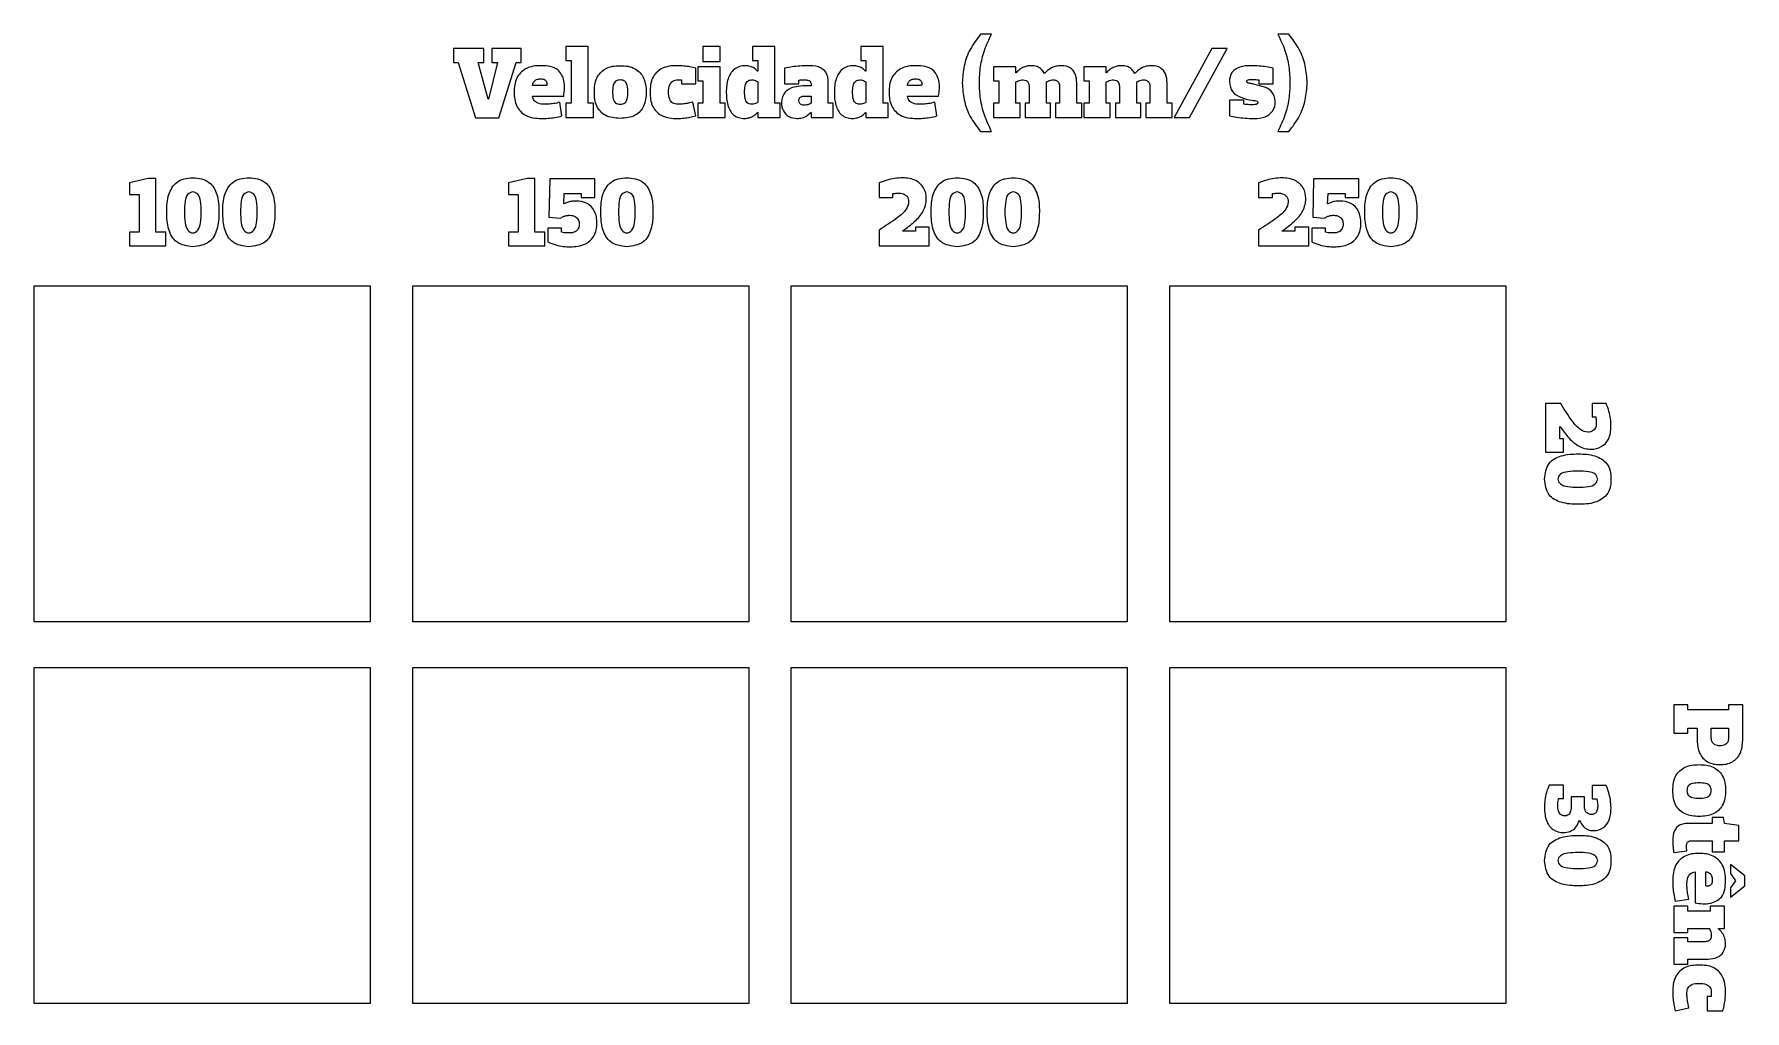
# Model space of a CAD drawing. Header units: millimetres. Extents: x 24 to 155, y 23 to 155.
# Drawn here: x 24 to 154.2, y 80.8 to 155.2 of the extents above; entities that cross this region are included whole.
import ezdxf

# ---------------------------------------------------------------- set-up
doc = ezdxf.new("R2010")
doc.units = ezdxf.units.MM
doc.layers.add('Camada_1', color=7, linetype='CONTINUOUS')
doc.layers.add('Texto', color=7, linetype='CONTINUOUS')

msp = doc.modelspace()

# ---------------------------------------------------------------- linework, layer by layer
at = {"layer": 'Camada_1', "color": 1}
for p, q in [((23.977556, 135.992655), (49.556547, 135.992655)), ((23.977556, 110.413664), (23.977556, 135.992655)), ((49.556547, 135.992655), (49.556547, 110.413664)), ((52.799522, 135.992655), (78.378513, 135.992655)), ((52.799522, 110.413664), (52.799522, 135.992655)), ((78.378513, 135.992655), (78.378513, 110.413664)), ((49.556547, 110.413664), (23.977556, 110.413664)), ((78.378513, 110.413664), (52.799522, 110.413664))]:
    msp.add_line(p, q, dxfattribs=at)
at = {"layer": 'Camada_1', "color": 6}
for p, q in [((81.62149, 135.992655), (107.20048, 135.992655)), ((81.62149, 110.413664), (81.62149, 135.992655)), ((107.20048, 135.992655), (107.20048, 110.413664)), ((107.20048, 110.413664), (81.62149, 110.413664))]:
    msp.add_line(p, q, dxfattribs=at)
at = {"layer": 'Camada_1', "color": 5}
for p, q in [((110.44345, 135.992655), (136.02244, 135.992655)), ((110.44345, 110.413664), (110.44345, 135.992655)), ((136.02244, 135.992655), (136.02244, 110.413664)), ((136.02244, 110.413664), (110.44345, 110.413664))]:
    msp.add_line(p, q, dxfattribs=at)
at = {"layer": 'Camada_1', "color": 4}
for p, q in [((23.977556, 106.954865), (49.556547, 106.954865)), ((23.977556, 81.375874), (23.977556, 106.954865)), ((49.556547, 106.954865), (49.556547, 81.375874)), ((52.799522, 106.954865), (78.378513, 106.954865)), ((52.799522, 81.375874), (52.799522, 106.954865)), ((78.378513, 106.954865), (78.378513, 81.375874)), ((81.62149, 106.954865), (107.20048, 106.954865)), ((81.62149, 81.375874), (81.62149, 106.954865)), ((107.20048, 106.954865), (107.20048, 81.375874)), ((49.556547, 81.375874), (23.977556, 81.375874)), ((78.378513, 81.375874), (52.799522, 81.375874)), ((107.20048, 81.375874), (81.62149, 81.375874))]:
    msp.add_line(p, q, dxfattribs=at)
at = {"layer": 'Camada_1', "color": 3}
for p, q in [((110.44345, 106.954865), (136.02244, 106.954865)), ((110.44345, 81.375874), (110.44345, 106.954865)), ((136.02244, 106.954865), (136.02244, 81.375874)), ((136.02244, 81.375874), (110.44345, 81.375874))]:
    msp.add_line(p, q, dxfattribs=at)
at = {"layer": 'Texto', "color": 7}
for p, q in [((96.877329, 155.153584), (96.027475, 155.153584)), ((119.51436, 155.153583), (118.6645, 155.153583)), ((58.20896, 154.071951), (55.891175, 154.071951)), ((55.891175, 154.071951), (55.891175, 152.990318)), ((58.20896, 152.990318), (58.20896, 154.071951)), ((58.827036, 154.071951), (58.827036, 152.990318)), ((61.067561, 154.071951), (58.827036, 154.071951)), ((61.067561, 152.990318), (61.067561, 154.071951)), ((66.166693, 154.22647), (64.466984, 154.22647)), ((64.466984, 154.22647), (64.466984, 153.144837)), ((66.166693, 149.899938), (66.166693, 154.22647)), ((74.89701, 154.22647), (74.89701, 153.067577)), ((76.210421, 154.22647), (74.89701, 154.22647)), ((76.210421, 153.067577), (76.210421, 154.22647)), ((80.382437, 154.22647), (78.682729, 154.22647)), ((78.682729, 154.22647), (78.682729, 153.144837)), ((80.382437, 149.899938), (80.382437, 154.22647)), ((88.610564, 154.22647), (86.910855, 154.22647)), ((86.910855, 154.22647), (86.910855, 153.144837)), ((88.610564, 149.899938), (88.610564, 154.22647)), ((113.64263, 154.071951), (110.78403, 148.818305)), ((111.94292, 148.818305), (114.80153, 154.071951)), ((114.80153, 154.071951), (113.64263, 154.071951)), ((55.891175, 152.990318), (56.254294, 152.990318)), ((56.254294, 152.990318), (57.590884, 148.779675)), ((58.548927, 150.208976), (57.784032, 152.990318)), ((57.784032, 152.990318), (58.20896, 152.990318)), ((59.251963, 152.990318), (58.556627, 150.208976)), ((58.827036, 152.990318), (59.251963, 152.990318)), ((59.367852, 148.779675), (60.665812, 152.990318)), ((60.665812, 152.990318), (61.067561, 152.990318)), ((64.466984, 153.144837), (64.853282, 153.144837)), ((64.853282, 153.144837), (64.853282, 149.899938)), ((74.356197, 151.367868), (74.356197, 152.565391)), ((76.210421, 152.68128), (74.510712, 152.68128)), ((74.510712, 152.68128), (74.510712, 151.599647)), ((74.89701, 153.067577), (76.210421, 153.067577)), ((76.210421, 149.899938), (76.210421, 152.68128)), ((78.682729, 153.144837), (79.069026, 153.144837)), ((79.069026, 153.144837), (79.069026, 152.333612)), ((81.116398, 152.565391), (81.116398, 151.367868)), ((86.910855, 153.144837), (87.297153, 153.144837)), ((87.297153, 153.144837), (87.297153, 152.333612)), ((98.73156, 152.68128), (97.031851, 152.68128)), ((97.031851, 152.68128), (97.031851, 151.599647)), ((98.73156, 152.217723), (98.73156, 152.68128)), ((105.6077, 152.68128), (103.90799, 152.68128)), ((103.90799, 152.68128), (103.90799, 151.599647)), ((105.6077, 152.217723), (105.6077, 152.68128)), ((118.31684, 151.367868), (118.31684, 152.565391)), ((62.99905, 151.251979), (61.917417, 151.251979)), ((62.535493, 151.754166), (62.535493, 151.754166)), ((68.600371, 151.676906), (68.600371, 151.676906)), ((73.274564, 151.669176), (73.274564, 151.367864)), ((73.274564, 151.367864), (74.356197, 151.367868)), ((74.510712, 151.599647), (74.89701, 151.599647)), ((74.89701, 151.599647), (74.89701, 149.899938)), ((79.069026, 152.333612), (79.053576, 152.333612)), ((79.069026, 151.522387), (79.069026, 149.977197)), ((81.116398, 151.367868), (82.198031, 151.367868)), ((82.198031, 151.367868), (82.198031, 151.661454)), ((83.125145, 151.213349), (82.507069, 151.213349)), ((83.125145, 151.367868), (83.125145, 151.213349)), ((84.438556, 149.899938), (84.438556, 151.445128)), ((87.297153, 152.333612), (87.281703, 152.333612)), ((87.297153, 151.522387), (87.297153, 149.977197)), ((91.546417, 151.251979), (90.464784, 151.251979)), ((91.08286, 151.754166), (91.08286, 151.754166)), ((94.636804, 151.445128), (94.636804, 151.445128)), ((97.031851, 151.599647), (97.418149, 151.599647)), ((97.418149, 151.599647), (97.418149, 149.899938)), ((98.731558, 149.899938), (98.731558, 151.522387)), ((98.74701, 152.217723), (98.73156, 152.217723)), ((99.735932, 151.190172), (99.735932, 149.899938)), ((101.04934, 151.197898), (101.04934, 151.522387)), ((101.04934, 149.899938), (101.04934, 151.197898)), ((102.05372, 151.13609), (102.05372, 149.899938)), ((103.36713, 149.899938), (103.36713, 151.445128)), ((103.90799, 151.599647), (104.29429, 151.599647)), ((104.29429, 151.599647), (104.29429, 149.899938)), ((105.6231, 152.217723), (105.6077, 152.217723)), ((105.6077, 149.899938), (105.6077, 151.522387)), ((106.61207, 151.190172), (106.61207, 149.899938)), ((107.92543, 151.197898), (107.92543, 151.522387)), ((107.92543, 149.899938), (107.92543, 151.197898)), ((108.92981, 151.13609), (108.92981, 149.899938)), ((110.24322, 149.899938), (110.24322, 151.445128)), ((117.23521, 151.676906), (117.23521, 151.367868)), ((117.23521, 151.367868), (118.31684, 151.367868)), ((120.90503, 151.445127), (120.90503, 151.445127)), ((58.556627, 150.208976), (58.548927, 150.208976)), ((61.917417, 150.440754), (64.297009, 150.440754)), ((64.157942, 148.934194), (64.003423, 149.977197)), ((64.853282, 149.899938), (64.466984, 149.899938)), ((64.466984, 149.899938), (64.466984, 148.818305)), ((66.552991, 149.899938), (66.166693, 149.899938)), ((66.552991, 148.818305), (66.552991, 149.899938)), ((74.356197, 148.934194), (74.124418, 149.977197)), ((74.89701, 149.899938), (74.510712, 149.899938)), ((74.510712, 149.899938), (74.510712, 148.818305)), ((76.596719, 149.899938), (76.210421, 149.899938)), ((76.596719, 148.818305), (76.596719, 149.899938)), ((78.064653, 150.749793), (78.064653, 150.749793)), ((80.768735, 149.899938), (80.382437, 149.899938)), ((80.768735, 148.818305), (80.768735, 149.899938)), ((82.71567, 150.440754), (83.125145, 150.440754)), ((83.125145, 150.440754), (83.125145, 149.899938)), ((84.824852, 149.899938), (84.438556, 149.899938)), ((84.824852, 148.818305), (84.824852, 149.899938)), ((86.292779, 150.749793), (86.292779, 150.749793)), ((88.996859, 149.899938), (88.610564, 149.899938)), ((88.996859, 148.818305), (88.996859, 149.899938)), ((90.464784, 150.440754), (92.844376, 150.440754)), ((92.705309, 148.934194), (92.55079, 149.977197)), ((97.418149, 149.899938), (97.031851, 149.899938)), ((97.031851, 149.899938), (97.031851, 148.818305)), ((99.040598, 149.899938), (98.731558, 149.899938)), ((99.040598, 148.818305), (99.040598, 149.899938)), ((99.735932, 149.899938), (99.426894, 149.899938)), ((99.426894, 149.899938), (99.426894, 148.818305)), ((101.35838, 149.899938), (101.04934, 149.899938)), ((101.35838, 148.818305), (101.35838, 149.899938)), ((102.05372, 149.899938), (101.74468, 149.899938)), ((101.74468, 149.899938), (101.74468, 148.818305)), ((103.75343, 149.899938), (103.36713, 149.899938)), ((103.75343, 148.818305), (103.75343, 149.899938)), ((104.29429, 149.899938), (103.90799, 149.899938)), ((103.90799, 149.899938), (103.90799, 148.818305)), ((105.91674, 149.899938), (105.6077, 149.899938)), ((105.91674, 148.818305), (105.91674, 149.899938)), ((106.30303, 149.899938), (106.30298, 148.818305)), ((106.61207, 149.899938), (106.30303, 149.899938)), ((108.23447, 149.899938), (107.92543, 149.899938)), ((108.23447, 148.818305), (108.23447, 149.899938)), ((108.92981, 149.899938), (108.62077, 149.899938)), ((108.62077, 149.899938), (108.62077, 148.818305)), ((110.62952, 149.899938), (110.24322, 149.899938)), ((110.62952, 148.818305), (110.62952, 149.899938)), ((116.07631, 150.131717), (114.99468, 150.131717)), ((114.99468, 150.131717), (114.99468, 148.934194)), ((116.07631, 149.822679), (116.07631, 150.131717)), ((57.590884, 148.779675), (59.367852, 148.779675)), ((64.466984, 148.818305), (66.552991, 148.818305)), ((68.600371, 148.741046), (68.600371, 148.741046)), ((74.510712, 148.818305), (76.596719, 148.818305)), ((79.053576, 149.204603), (79.069026, 149.204603)), ((79.069026, 149.204603), (79.069026, 148.818305)), ((79.069026, 148.818305), (80.768735, 148.818305)), ((83.109693, 149.204603), (83.125143, 149.204603)), ((83.125143, 149.204603), (83.125143, 148.818305)), ((83.125143, 148.818305), (84.824852, 148.818305)), ((87.281701, 149.204603), (87.297151, 149.204603)), ((87.297151, 149.204603), (87.297151, 148.818305)), ((87.297151, 148.818305), (88.996859, 148.818305)), ((97.031851, 148.818305), (99.040598, 148.818305)), ((99.426894, 148.818305), (101.35838, 148.818305)), ((101.74468, 148.818305), (103.75343, 148.818305)), ((103.90799, 148.818305), (105.91674, 148.818305)), ((106.30298, 148.818305), (108.23447, 148.818305)), ((108.62077, 148.818305), (110.62952, 148.818305)), ((110.78403, 148.818305), (111.94292, 148.818305)), ((96.027475, 147.736672), (96.877329, 147.736672)), ((118.6645, 147.736671), (119.51436, 147.736671)), ((32.6498, 144.176967), (31.227479, 143.840102)), ((31.227479, 143.840102), (31.227479, 142.941794)), ((33.248672, 144.176967), (32.6498, 144.176967)), ((33.248672, 140.097152), (33.248672, 144.176967)), ((61.509189, 144.176967), (60.086868, 143.840102)), ((60.086868, 143.840102), (60.086868, 142.941794)), ((62.108061, 144.176967), (61.509189, 144.176967)), ((62.108061, 140.097152), (62.108061, 144.176967)), ((63.230941, 144.139538), (63.156081, 141.220037)), ((66.674455, 144.139538), (63.230941, 144.139538)), ((66.674457, 142.717229), (66.674455, 144.139538)), ((88.309966, 143.840101), (88.309966, 142.717216)), ((117.20679, 143.840101), (117.20679, 142.717216)), ((121.3989, 144.139538), (121.324, 141.220037)), ((124.84242, 144.139538), (121.3989, 144.139538)), ((124.84232, 142.717229), (124.84242, 144.139538)), ((31.227479, 142.941794), (31.976069, 142.941794)), ((31.976069, 142.941794), (31.976069, 140.097152)), ((36.055877, 143.166371), (36.055877, 143.166371)), ((40.322837, 143.166371), (40.322837, 143.166371)), ((60.086868, 142.941794), (60.835458, 142.941794)), ((60.835458, 142.941794), (60.835458, 140.097152)), ((64.29394, 142.238131), (64.33137, 143.016665)), ((64.30891, 142.230631), (64.29394, 142.238131)), ((64.33137, 143.016665), (65.626431, 143.016665)), ((65.626431, 143.016665), (65.626431, 142.717229)), ((65.626431, 142.717229), (66.674457, 142.717229)), ((69.107379, 143.166371), (69.107379, 143.166371)), ((88.309966, 142.717216), (89.357992, 142.717216)), ((89.357992, 142.717216), (89.357992, 143.016652)), ((94.26126, 143.166371), (94.26126, 143.166371)), ((98.528221, 143.166371), (98.528221, 143.166371)), ((117.20679, 142.717216), (118.25482, 142.717216)), ((118.25482, 142.717216), (118.25482, 143.016652)), ((122.46183, 142.238131), (122.49923, 143.016665)), ((122.47683, 142.230631), (122.46183, 142.238131)), ((122.49923, 143.016665), (123.79429, 143.016665)), ((123.79429, 143.016665), (123.79429, 142.717229)), ((123.79429, 142.717229), (124.84232, 142.717229)), ((127.27534, 143.166371), (127.27534, 143.166371)), ((63.156081, 141.220037), (64.054389, 141.145177)), ((121.324, 141.220037), (122.22231, 141.145177)), ((31.976069, 140.097152), (31.227479, 140.097152)), ((31.227479, 140.097152), (31.227479, 139.049126)), ((33.997262, 140.097152), (33.248672, 140.097152)), ((33.997262, 139.049126), (33.997262, 140.097152)), ((60.835458, 140.097152), (60.086868, 140.097152)), ((60.086868, 140.097152), (60.086868, 139.049126)), ((62.856651, 140.097152), (62.108061, 140.097152)), ((62.856651, 139.049126), (62.856651, 140.097152)), ((64.129248, 140.396586), (63.081222, 140.396586)), ((63.081222, 140.396586), (63.081222, 139.34856)), ((64.129248, 140.074692), (64.129248, 140.396586)), ((88.309966, 140.24687), (88.309966, 139.049126)), ((90.106582, 140.172011), (90.106582, 140.186981)), ((91.079749, 140.172011), (90.106582, 140.172011)), ((91.079749, 140.471447), (91.079749, 140.172011)), ((92.127775, 140.471447), (91.079749, 140.471447)), ((92.127775, 139.049126), (92.127775, 140.471447)), ((117.20679, 140.24687), (117.20679, 139.049126)), ((119.00341, 140.172011), (119.00341, 140.186981)), ((119.97658, 140.172011), (119.00341, 140.172011)), ((119.97658, 140.471447), (119.97658, 140.172011)), ((121.0246, 140.471447), (119.97658, 140.471447)), ((121.0246, 139.049126), (121.0246, 140.471447)), ((122.29717, 140.396586), (121.24915, 140.396586)), ((121.24915, 140.396586), (121.24915, 139.34856)), ((122.29717, 140.074692), (122.29717, 140.396586)), ((31.227479, 139.049126), (33.997262, 139.049126)), ((36.055877, 138.974267), (36.055877, 138.974267)), ((40.322837, 138.974267), (40.322837, 138.974267)), ((60.086868, 139.049126), (62.856651, 139.049126)), ((69.107379, 138.974267), (69.107379, 138.974267)), ((88.309966, 139.049126), (92.127775, 139.049126)), ((94.26126, 138.974267), (94.26126, 138.974267)), ((98.528221, 138.974267), (98.528221, 138.974267)), ((117.20679, 139.049126), (121.0246, 139.049126)), ((127.27534, 138.974267), (127.27534, 138.974267)), ((140.20721, 127.035199), (139.05037, 127.035199)), ((139.05037, 127.035199), (139.05037, 123.347767)), ((143.67768, 127.035199), (142.59315, 127.035199)), ((142.59315, 127.035199), (142.59315, 126.022963)), ((140.13482, 124.360003), (140.13482, 125.299937)), ((140.13482, 125.299937), (140.14932, 125.299937)), ((142.59315, 126.022963), (142.88236, 126.022963)), ((140.42403, 124.360003), (140.13482, 124.360003)), ((140.42412, 123.347767), (140.42403, 124.360003)), ((139.05037, 123.347767), (140.42412, 123.347767)), ((138.97798, 121.287139), (138.97798, 121.287139)), ((143.02692, 121.287139), (143.02692, 121.287139)), ((149.89995, 104.108825), (148.81831, 104.108825)), ((148.81831, 104.108825), (148.81831, 101.945559)), ((149.89995, 103.722528), (149.89995, 104.108825)), ((152.99033, 103.722528), (149.89995, 103.722528)), ((154.07196, 104.108825), (152.99033, 104.108825)), ((152.99033, 104.108825), (152.99033, 103.722528)), ((154.07196, 101.404743), (154.07196, 104.108825)), ((148.81831, 101.945559), (149.89995, 101.945559)), ((149.89995, 101.945559), (149.89995, 102.331857)), ((149.89995, 102.331857), (150.59528, 102.331857)), ((150.59528, 102.331857), (150.59528, 101.404743)), ((151.67692, 101.559262), (151.67692, 102.331857)), ((151.67692, 102.331857), (152.99033, 102.331857)), ((152.99033, 102.331857), (152.99033, 101.559262)), ((140.42403, 97.997407), (139.33949, 97.997407)), ((140.42403, 96.985171), (140.42403, 97.997407)), ((143.67768, 97.961256), (142.59315, 97.961256)), ((142.59315, 97.961256), (142.59315, 96.949019)), ((140.04805, 96.985171), (140.42403, 96.985171)), ((142.01472, 97.093625), (141.00249, 97.093625)), ((141.00249, 97.093625), (141.00249, 96.40675)), ((142.01472, 96.464592), (142.01472, 97.093625)), ((142.59315, 96.949019), (142.95466, 96.949019)), ((148.74105, 97.580398), (148.74105, 97.580398)), ((151.67692, 97.580398), (151.67692, 97.580398)), ((141.63148, 95.30775), (141.64598, 95.30775)), ((152.60406, 95.533031), (151.7542, 95.533031)), ((151.7542, 95.533031), (151.7542, 95.069474)), ((152.68136, 95.069474), (152.60406, 95.533031)), ((151.7542, 95.069474), (149.90767, 95.069474)), ((153.76299, 94.914955), (152.68136, 95.069474)), ((153.76299, 93.756063), (153.76299, 94.914955)), ((148.81835, 92.867578), (149.82273, 92.983468)), ((150.13952, 93.756063), (151.75424, 93.756063)), ((151.75424, 93.756063), (151.75424, 92.906208)), ((151.75424, 92.906208), (152.68136, 92.906208)), ((152.68136, 92.906208), (152.68136, 93.756063)), ((152.68136, 93.756063), (153.76299, 93.756063)), ((138.97798, 92.249347), (138.97798, 92.249347)), ((143.02692, 92.249347), (143.02692, 92.249347)), ((150.44076, 91.399653), (150.44076, 89.020061)), ((151.25199, 90.31802), (151.25199, 91.399653)), ((154.22648, 91.098344), (153.14485, 91.948199)), ((153.14485, 91.948199), (153.14485, 91.252863)), ((153.14485, 91.252863), (153.51569, 90.712047)), ((151.75417, 90.781577), (151.75417, 90.781577)), ((153.51569, 90.712047), (153.14485, 90.17123)), ((153.14485, 89.475895), (154.22648, 90.325749)), ((153.14485, 90.17123), (153.14485, 89.475895)), ((154.22648, 90.325749), (154.22648, 91.098344)), ((149.89995, 88.772826), (148.81831, 88.772826)), ((148.81831, 88.772826), (148.81831, 86.764079)), ((148.9342, 89.159128), (149.97721, 89.313647)), ((149.89995, 88.386528), (149.89995, 88.772826)), ((152.68129, 88.772826), (151.59966, 88.772826)), ((151.59966, 88.772826), (151.59966, 88.386528)), ((152.68129, 87.073117), (152.68129, 88.772826)), ((151.59966, 88.386528), (149.89995, 88.386528)), ((148.81831, 86.764079), (149.89995, 86.764079)), ((148.81831, 86.377783), (148.81831, 84.369036)), ((149.89995, 86.37778), (148.81831, 86.377783)), ((149.89995, 86.764079), (149.89995, 87.073117)), ((149.89995, 87.073117), (151.5224, 87.073117)), ((149.89995, 86.068743), (149.89995, 86.37778)), ((151.1361, 86.068743), (149.89995, 86.068743)), ((152.21773, 87.057667), (152.21773, 87.073117)), ((152.21773, 87.073117), (152.68129, 87.073117)), ((149.89995, 84.369036), (149.89995, 84.755334)), ((149.89995, 84.755334), (151.44514, 84.755334)), ((148.81831, 84.369036), (149.89995, 84.369036)), ((148.9342, 80.815101), (149.97721, 81.04688)), ((151.66892, 81.896734), (151.36761, 81.896734)), ((151.36761, 81.896734), (151.36788, 80.815101)), ((151.36788, 80.815101), (152.5654, 80.815101))]:
    msp.add_line(p, q, dxfattribs=at)
for points, knots in [([(96.027475, 155.153584), (95.747698, 154.781788), (95.199049, 154.052687), (94.727694, 152.764833), (94.666897, 151.882074), (94.636804, 151.445128)], [0, 0, 0, 0, 1.390943, 2.727668, 4.037802, 4.037802, 4.037802, 4.037802]), ([(96.877329, 147.736672), (96.67925, 148.15412), (96.301569, 148.950076), (96.005659, 150.211512), (95.922682, 151.454396), (96.005946, 152.700395), (96.292203, 153.96627), (96.678291, 154.749703), (96.877329, 155.153584)], [0, 0, 0, 0, 1.382832, 2.636671, 3.858795, 5.10832, 6.373846, 7.720488, 7.720488, 7.720488, 7.720488]), ([(118.6645, 155.153583), (118.863539, 154.749703), (119.249628, 153.966269), (119.535888, 152.700394), (119.619154, 151.454396), (119.536175, 150.211511), (119.240261, 148.950075), (118.862579, 148.154119), (118.6645, 147.736671)], [0, 0, 0, 0, 1.346643, 2.61217, 3.861695, 5.083819, 6.337659, 7.720492, 7.720492, 7.720492, 7.720492]), ([(120.90503, 151.445127), (120.874937, 151.882073), (120.814139, 152.764833), (120.342783, 154.052686), (119.794136, 154.781787), (119.51436, 155.153583)], [0, 0, 0, 0, 1.310134, 2.646859, 4.037801, 4.037801, 4.037801, 4.037801]), ([(64.297009, 150.440754), (64.346029, 150.830327), (64.435178, 151.538825), (63.87015, 152.664033), (62.602477, 152.806858), (61.423121, 152.682827), (60.593028, 151.822218), (60.491032, 150.74965), (60.594726, 149.677903), (61.416528, 148.814912), (62.368034, 148.726876), (63.119707, 148.750992), (63.639921, 148.804679), (63.982358, 148.890295), (64.157942, 148.934194)], [0, 0, 0, 0, 1.167551, 2.12337, 3.391916, 4.643906, 5.601214, 6.689462, 7.77771, 8.735018, 9.987008, 10.490872, 11.006421, 11.548948, 11.548948, 11.548948, 11.548948]), ([(68.600371, 148.741046), (69.004931, 148.768965), (69.732828, 148.819197), (70.504076, 149.691803), (70.606166, 150.748957), (70.504076, 151.81089), (69.732828, 152.670131), (68.600371, 152.807676), (67.467914, 152.670131), (66.696666, 151.81089), (66.594576, 150.748957), (66.696666, 149.691803), (67.467914, 148.819197), (68.195811, 148.768965), (68.600371, 148.741046)], [0, 0, 0, 0, 1.172139, 2.108954, 3.196431, 4.283908, 5.220723, 6.392862, 7.565001, 8.501816, 9.589293, 10.67677, 11.613585, 12.785724, 12.785724, 12.785724, 12.785724]), ([(74.356197, 152.565391), (74.205054, 152.601395), (73.904799, 152.672922), (73.439219, 152.743044), (72.707584, 152.776843), (71.757106, 152.690399), (70.937335, 151.819373), (70.848691, 150.749792), (70.937335, 149.680212), (71.757106, 148.809187), (72.707584, 148.722743), (73.439219, 148.756541), (73.904799, 148.826664), (74.205054, 148.89819), (74.356197, 148.934194)], [0, 0, 0, 0, 0.466175, 0.92609, 1.407431, 2.67626, 3.627661, 4.714384, 5.801107, 6.752508, 8.021337, 8.502678, 8.962593, 9.428768, 9.428768, 9.428768, 9.428768]), ([(79.053576, 152.333612), (78.972389, 152.416317), (78.809597, 152.582153), (78.485527, 152.723352), (77.958016, 152.800044), (77.211743, 152.577456), (76.731802, 151.715414), (76.646599, 150.749763), (76.71732, 149.795702), (77.148047, 148.92009), (77.901154, 148.695184), (78.444581, 148.784659), (78.793434, 148.942254), (78.968465, 149.11877), (79.053576, 149.204603)], [0, 0, 0, 0, 0.345091, 0.691958, 1.035002, 1.940803, 2.804401, 3.81568, 4.824377, 5.668465, 6.555241, 6.936574, 7.317235, 7.677534, 7.677534, 7.677534, 7.677534]), ([(84.438556, 151.445128), (84.420699, 151.743044), (84.38854, 152.279571), (83.641468, 152.757622), (82.932936, 152.766645), (82.265365, 152.740477), (81.69748, 152.672358), (81.311558, 152.601316), (81.116398, 152.565391)], [0, 0, 0, 0, 0.842675, 1.517598, 2.407444, 2.94309, 3.525004, 4.120334, 4.120334, 4.120334, 4.120334]), ([(87.281703, 152.333612), (87.200515, 152.416317), (87.037722, 152.582152), (86.713652, 152.723352), (86.186141, 152.800044), (85.439868, 152.577456), (84.959927, 151.715414), (84.874723, 150.749763), (84.945444, 149.795702), (85.376171, 148.92009), (86.129278, 148.695184), (86.672706, 148.784659), (87.021559, 148.942254), (87.19659, 149.11877), (87.281701, 149.204603)], [0, 0, 0, 0, 0.345093, 0.69196, 1.035004, 1.940805, 2.804403, 3.815682, 4.824379, 5.668467, 6.555243, 6.936576, 7.317237, 7.677537, 7.677537, 7.677537, 7.677537]), ([(92.844376, 150.440754), (92.893396, 150.830327), (92.982545, 151.538825), (92.417517, 152.664033), (91.149844, 152.806858), (89.970488, 152.682827), (89.140395, 151.822218), (89.038399, 150.74965), (89.142093, 149.677903), (89.963895, 148.814912), (90.915401, 148.726876), (91.667074, 148.750992), (92.187288, 148.804679), (92.529725, 148.890295), (92.705309, 148.934194)], [0, 0, 0, 0, 1.167551, 2.12337, 3.391916, 4.643906, 5.601214, 6.689462, 7.77771, 8.735018, 9.987008, 10.490872, 11.006421, 11.548948, 11.548948, 11.548948, 11.548948]), ([(100.90255, 152.155915), (100.835537, 152.27058), (100.700852, 152.501036), (100.327776, 152.718063), (100.003729, 152.764575), (99.777632, 152.755345), (99.666728, 152.741279), (99.489206, 152.708575), (99.250561, 152.627961), (98.970338, 152.458428), (98.822275, 152.298845), (98.74701, 152.217723)], [0, 0, 0, 0, 0.39282, 0.789505, 1.243369, 1.357073, 1.468058, 1.578394, 1.898361, 2.218151, 2.548784, 2.548784, 2.548784, 2.548784]), ([(103.36713, 151.445128), (103.349124, 151.680269), (103.315562, 152.118556), (102.871824, 152.668547), (102.276311, 152.784015), (101.749628, 152.731279), (101.279103, 152.539576), (101.035661, 152.291539), (100.90255, 152.155915)], [0, 0, 0, 0, 0.695906, 1.297127, 1.96272, 2.41539, 2.883443, 3.448139, 3.448139, 3.448139, 3.448139]), ([(107.77864, 152.155915), (107.711627, 152.27058), (107.576942, 152.501036), (107.203865, 152.718063), (106.879818, 152.764575), (106.653722, 152.755345), (106.54282, 152.741279), (106.3653, 152.708574), (106.126654, 152.627962), (105.846429, 152.458428), (105.698366, 152.298845), (105.6231, 152.217723)], [0, 0, 0, 0, 0.39282, 0.789505, 1.24337, 1.357074, 1.468056, 1.578389, 1.89836, 2.218149, 2.548783, 2.548783, 2.548783, 2.548783]), ([(110.24322, 151.445128), (110.225214, 151.680269), (110.191652, 152.118556), (109.747914, 152.668547), (109.152401, 152.784015), (108.625718, 152.731279), (108.155193, 152.539576), (107.911751, 152.291539), (107.77864, 152.155915)], [0, 0, 0, 0, 0.695906, 1.297127, 1.96272, 2.41539, 2.883443, 3.448139, 3.448139, 3.448139, 3.448139]), ([(118.31684, 152.565391), (118.150436, 152.602084), (117.797297, 152.679955), (117.227981, 152.742551), (116.542618, 152.770528), (115.809939, 152.72751), (115.104198, 152.294056), (114.927958, 151.515207), (115.144379, 150.729605), (115.874749, 150.291423), (116.478957, 150.164777), (116.900491, 150.098551), (117.076056, 150.086603), (117.188284, 149.961675), (117.091763, 149.823117), (116.911175, 149.792552), (116.715766, 149.781483), (116.507055, 149.786689), (116.300802, 149.797503), (116.154271, 149.813936), (116.07631, 149.822679)], [0, 0, 0, 0, 0.510956, 1.084343, 1.714336, 2.571862, 3.25921, 4.020165, 4.794814, 5.542616, 6.424056, 6.649541, 6.826795, 6.943093, 7.066578, 7.238595, 7.479438, 7.656875, 7.863808, 8.099081, 8.099081, 8.099081, 8.099081]), ([(61.917417, 151.251979), (61.939181, 151.353283), (61.980281, 151.544592), (62.235885, 151.734421), (62.430846, 151.747269), (62.535493, 151.754166)], [0, 0, 0, 0, 0.301817, 0.569975, 0.880694, 0.880694, 0.880694, 0.880694]), ([(62.535493, 151.754166), (62.648987, 151.751938), (62.840005, 151.748187), (63.028336, 151.510895), (63.009415, 151.343613), (62.99905, 151.251979)], [0, 0, 0, 0, 0.323525, 0.544512, 0.812196, 0.812196, 0.812196, 0.812196]), ([(68.600371, 151.676906), (68.730404, 151.660929), (68.986557, 151.629454), (69.177698, 151.209023), (69.181072, 150.750679), (69.177698, 150.287569), (68.986557, 149.877249), (68.600371, 149.794975), (68.214185, 149.877249), (68.023044, 150.287569), (68.01967, 150.750679), (68.023044, 151.209023), (68.214185, 151.629454), (68.470338, 151.660929), (68.600371, 151.676906)], [0, 0, 0, 0, 0.367549, 0.724033, 1.241415, 1.758798, 2.115281, 2.482831, 2.85038, 3.206864, 3.724246, 4.241628, 4.598112, 4.965661, 4.965661, 4.965661, 4.965661]), ([(74.124418, 149.977197), (73.950695, 149.93699), (73.664677, 149.870795), (73.274894, 149.825545), (72.944502, 149.813262), (72.583879, 149.868642), (72.295958, 150.242024), (72.254876, 150.749595), (72.296127, 151.258225), (72.583451, 151.629419), (72.880327, 151.68007), (73.068438, 151.676487), (73.171648, 151.675438), (73.239865, 151.671288), (73.274564, 151.669176)], [0, 0, 0, 0, 0.534818, 0.880522, 1.172447, 1.534725, 1.918343, 2.4758, 3.033257, 3.416874, 3.779152, 3.88331, 3.984053, 4.088352, 4.088352, 4.088352, 4.088352]), ([(78.064653, 150.749793), (78.06874, 150.909549), (78.075924, 151.190388), (78.232419, 151.59348), (78.559616, 151.696236), (78.797823, 151.660849), (78.95414, 151.600828), (79.034256, 151.546127), (79.069026, 151.522387)], [0, 0, 0, 0, 0.482901, 0.8489, 1.199227, 1.405225, 1.569628, 1.695689, 1.695689, 1.695689, 1.695689]), ([(82.507069, 151.213349), (82.273932, 151.197616), (81.794295, 151.165246), (81.067977, 150.804215), (80.81898, 150.022503), (80.96509, 149.316071), (81.419602, 148.826831), (81.979381, 148.714827), (82.453696, 148.77076), (82.831373, 148.927923), (83.016329, 149.111789), (83.109693, 149.204603)], [0, 0, 0, 0, 0.701641, 1.443497, 2.267466, 2.947921, 3.535217, 4.15594, 4.578012, 4.962397, 5.354222, 5.354222, 5.354222, 5.354222]), ([(82.198031, 151.661454), (82.233325, 151.663996), (82.302739, 151.668995), (82.405603, 151.675354), (82.583826, 151.678334), (82.794661, 151.677838), (83.081047, 151.606983), (83.110646, 151.446486), (83.125145, 151.367869)], [0, 0, 0, 0, 0.106135, 0.208735, 0.309485, 0.6384, 0.868266, 1.088976, 1.088976, 1.088976, 1.088976]), ([(86.292779, 150.749793), (86.296866, 150.909549), (86.30405, 151.190388), (86.460546, 151.59348), (86.787743, 151.696236), (87.02595, 151.660849), (87.182266, 151.600827), (87.262383, 151.546127), (87.297153, 151.522387)], [0, 0, 0, 0, 0.482901, 0.8489, 1.199228, 1.405225, 1.569629, 1.695689, 1.695689, 1.695689, 1.695689]), ([(90.464784, 151.251979), (90.486548, 151.353283), (90.527648, 151.544592), (90.783252, 151.734421), (90.978213, 151.747269), (91.08286, 151.754166)], [0, 0, 0, 0, 0.301817, 0.569975, 0.880694, 0.880694, 0.880694, 0.880694]), ([(91.08286, 151.754166), (91.196354, 151.751938), (91.387372, 151.748187), (91.575703, 151.510895), (91.556782, 151.343613), (91.546417, 151.251979)], [0, 0, 0, 0, 0.323525, 0.544512, 0.812196, 0.812196, 0.812196, 0.812196]), ([(94.636804, 151.445128), (94.667726, 151.014048), (94.730806, 150.134651), (95.198648, 148.846574), (95.747645, 148.111399), (96.027475, 147.736672)], [0, 0, 0, 0, 1.293081, 2.637869, 4.035931, 4.035931, 4.035931, 4.035931]), ([(98.731558, 151.522387), (98.786348, 151.548404), (98.898938, 151.601865), (99.079903, 151.659567), (99.284735, 151.687416), (99.508342, 151.651959), (99.699301, 151.462953), (99.722736, 151.288438), (99.735932, 151.190172)], [0, 0, 0, 0, 0.181878, 0.373745, 0.566825, 0.800354, 1.025574, 1.315829, 1.315829, 1.315829, 1.315829]), ([(101.04934, 151.522387), (101.104127, 151.548403), (101.216709, 151.601862), (101.397738, 151.659581), (101.606583, 151.687941), (101.840787, 151.649324), (102.035428, 151.434491), (102.047073, 151.244516), (102.05372, 151.13609)], [0, 0, 0, 0, 0.181879, 0.373747, 0.566828, 0.813265, 1.052159, 1.369794, 1.369794, 1.369794, 1.369794]), ([(105.6077, 151.522387), (105.662491, 151.548404), (105.775081, 151.601865), (105.956047, 151.659567), (106.160878, 151.687416), (106.384484, 151.651958), (106.575438, 151.462952), (106.598874, 151.288438), (106.61207, 151.190172)], [0, 0, 0, 0, 0.181879, 0.373747, 0.566828, 0.800352, 1.02557, 1.315826, 1.315826, 1.315826, 1.315826]), ([(107.92543, 151.522387), (107.980217, 151.548403), (108.092799, 151.601862), (108.273828, 151.659581), (108.482673, 151.687941), (108.716877, 151.649324), (108.911518, 151.434491), (108.923163, 151.244516), (108.92981, 151.13609)], [0, 0, 0, 0, 0.181879, 0.373747, 0.566828, 0.813265, 1.052159, 1.369794, 1.369794, 1.369794, 1.369794]), ([(114.99468, 148.934194), (115.174437, 148.897223), (115.565655, 148.816761), (116.187177, 148.760202), (116.909872, 148.724913), (117.670027, 148.788237), (118.354824, 149.268227), (118.556871, 150.06692), (118.251098, 150.883216), (117.48213, 151.207204), (116.896655, 151.32679), (116.526449, 151.417836), (116.354688, 151.447654), (116.288451, 151.565084), (116.35547, 151.683888), (116.513842, 151.711131), (116.678492, 151.717224), (116.859512, 151.713189), (117.039941, 151.701972), (117.16736, 151.685616), (117.23521, 151.676906)], [0, 0, 0, 0, 0.550275, 1.197605, 1.867631, 2.72806, 3.437132, 4.217388, 5.029314, 5.815478, 6.58097, 6.831222, 6.978282, 7.074643, 7.184442, 7.326327, 7.529783, 7.687194, 7.867278, 8.072397, 8.072397, 8.072397, 8.072397]), ([(119.51436, 147.736671), (119.794189, 148.111398), (120.343184, 148.846575), (120.811027, 150.13465), (120.874108, 151.014048), (120.90503, 151.445127)], [0, 0, 0, 0, 1.39806, 2.742848, 4.03593, 4.03593, 4.03593, 4.03593]), ([(64.003423, 149.977197), (63.841855, 149.936089), (63.552495, 149.862467), (63.149114, 149.826112), (62.76029, 149.815697), (62.378333, 149.855951), (62.014655, 150.078789), (61.949413, 150.321651), (61.917417, 150.440754)], [0, 0, 0, 0, 0.499291, 0.894207, 1.211595, 1.666117, 2.038147, 2.39618, 2.39618, 2.39618, 2.39618]), ([(79.069026, 149.977197), (79.034257, 149.953457), (78.954142, 149.898755), (78.797824, 149.838735), (78.559617, 149.803348), (78.232419, 149.906104), (78.075924, 150.309197), (78.06874, 150.590036), (78.064653, 150.749793)], [0, 0, 0, 0, 0.126059, 0.290463, 0.496462, 0.846789, 1.212788, 1.69569, 1.69569, 1.69569, 1.69569]), ([(83.125145, 149.899938), (83.076456, 149.871865), (82.969896, 149.810425), (82.784698, 149.762655), (82.59453, 149.736396), (82.407632, 149.764156), (82.236045, 149.877208), (82.175689, 150.103663), (82.242105, 150.356874), (82.486674, 150.443295), (82.637105, 150.441626), (82.71567, 150.440754)], [0, 0, 0, 0, 0.167924, 0.367517, 0.568936, 0.740414, 0.926195, 1.146569, 1.404822, 1.622125, 1.85969, 1.85969, 1.85969, 1.85969]), ([(87.297153, 149.977197), (87.262382, 149.953457), (87.182265, 149.898757), (87.025949, 149.838735), (86.787742, 149.803349), (86.460546, 149.906104), (86.30405, 150.309197), (86.296866, 150.590036), (86.292779, 150.749793)], [0, 0, 0, 0, 0.126063, 0.290465, 0.496461, 0.84679, 1.212789, 1.69569, 1.69569, 1.69569, 1.69569]), ([(92.55079, 149.977197), (92.389222, 149.936089), (92.099862, 149.862467), (91.696481, 149.826112), (91.307657, 149.815697), (90.9257, 149.855951), (90.562023, 150.078789), (90.49678, 150.321651), (90.464784, 150.440754)], [0, 0, 0, 0, 0.499291, 0.894207, 1.211595, 1.666116, 2.038146, 2.396179, 2.396179, 2.396179, 2.396179]), ([(36.055877, 138.974267), (36.506304, 139.031987), (37.352401, 139.140411), (38.002291, 140.362551), (38.058582, 141.622495), (38.007538, 142.888361), (37.339492, 144.049752), (36.055877, 144.302995), (34.772262, 144.049752), (34.104215, 142.888361), (34.053171, 141.622495), (34.109462, 140.362551), (34.759352, 139.14041), (35.60545, 139.031987), (36.055877, 138.974267)], [0, 0, 0, 0, 1.282541, 2.40917, 3.756068, 5.083692, 6.17993, 7.45709, 8.73425, 9.830489, 11.158113, 12.505011, 13.63164, 14.914182, 14.914182, 14.914182, 14.914182]), ([(40.322837, 138.974267), (40.773264, 139.031987), (41.619362, 139.14041), (42.269252, 140.362551), (42.325543, 141.622495), (42.274499, 142.888361), (41.606452, 144.049752), (40.322837, 144.302995), (39.039222, 144.049752), (38.371176, 142.888361), (38.320132, 141.622495), (38.376423, 140.362551), (39.026313, 139.140411), (39.87241, 139.031987), (40.322837, 138.974267)], [0, 0, 0, 0, 1.282542, 2.40917, 3.756068, 5.083693, 6.179931, 7.457092, 8.734251, 9.830489, 11.158114, 12.505012, 13.631641, 14.914182, 14.914182, 14.914182, 14.914182]), ([(69.107379, 138.974267), (69.557806, 139.031987), (70.403904, 139.14041), (71.053794, 140.362551), (71.110085, 141.622495), (71.059041, 142.888361), (70.390994, 144.049752), (69.107379, 144.302995), (67.823764, 144.049752), (67.155718, 142.888361), (67.104674, 141.622495), (67.160965, 140.362551), (67.810855, 139.140411), (68.656952, 139.031987), (69.107379, 138.974267)], [0, 0, 0, 0, 1.282542, 2.40917, 3.756068, 5.083693, 6.179931, 7.457092, 8.734251, 9.830489, 11.158114, 12.505012, 13.631641, 14.914182, 14.914182, 14.914182, 14.914182]), ([(90.106582, 140.186981), (90.426589, 140.417242), (91.019423, 140.843815), (91.733255, 141.651409), (91.973624, 142.593091), (91.78487, 143.48806), (91.080436, 144.124437), (90.23769, 144.238366), (89.502295, 144.192415), (88.89745, 144.060982), (88.513378, 143.91658), (88.309966, 143.840101)], [0, 0, 0, 0, 1.183366, 2.19226, 3.160043, 3.991185, 4.80924, 5.82879, 6.44552, 7.024128, 7.675608, 7.675608, 7.675608, 7.675608]), ([(94.26126, 138.974267), (94.711687, 139.031987), (95.557785, 139.14041), (96.207675, 140.362551), (96.263966, 141.622495), (96.212922, 142.888361), (95.544875, 144.049752), (94.26126, 144.302995), (92.977645, 144.049752), (92.309599, 142.888361), (92.258555, 141.622495), (92.314846, 140.362551), (92.964736, 139.140411), (93.810833, 139.031987), (94.26126, 138.974267)], [0, 0, 0, 0, 1.282542, 2.40917, 3.756068, 5.083693, 6.179931, 7.457092, 8.734251, 9.830489, 11.158114, 12.505012, 13.631641, 14.914182, 14.914182, 14.914182, 14.914182]), ([(98.528221, 138.974267), (98.978648, 139.031987), (99.824745, 139.14041), (100.474632, 140.362552), (100.530921, 141.622495), (100.479879, 142.88836), (99.811835, 144.049753), (98.52822, 144.302995), (97.244606, 144.049752), (96.576559, 142.888361), (96.525515, 141.622495), (96.581806, 140.362551), (97.231696, 139.14041), (98.077794, 139.031987), (98.528221, 138.974267)], [0, 0, 0, 0, 1.282541, 2.409168, 3.756066, 5.08369, 6.179927, 7.457086, 8.734246, 9.830485, 11.158109, 12.505008, 13.631636, 14.914178, 14.914178, 14.914178, 14.914178]), ([(119.00341, 140.186981), (119.323418, 140.417242), (119.916253, 140.843814), (120.630087, 141.651409), (120.870457, 142.593091), (120.681699, 143.488061), (119.977264, 144.124436), (119.134519, 144.238366), (118.399124, 144.192415), (117.794278, 144.060982), (117.410204, 143.91658), (117.20679, 143.840101)], [0, 0, 0, 0, 1.183368, 2.192263, 3.160046, 3.991189, 4.809245, 5.828795, 6.445523, 7.024131, 7.675616, 7.675616, 7.675616, 7.675616]), ([(127.27534, 138.974267), (127.725767, 139.031987), (128.571865, 139.14041), (129.221752, 140.362552), (129.278041, 141.622495), (129.226999, 142.888361), (128.558955, 144.049753), (127.27534, 144.302994), (125.991725, 144.049753), (125.323681, 142.888361), (125.272639, 141.622495), (125.328928, 140.362552), (125.978815, 139.14041), (126.824913, 139.031987), (127.27534, 138.974267)], [0, 0, 0, 0, 1.282541, 2.409169, 3.756067, 5.083691, 6.179928, 7.457088, 8.734248, 9.830485, 11.158109, 12.505007, 13.631635, 14.914176, 14.914176, 14.914176, 14.914176]), ([(36.055877, 143.166371), (36.198865, 143.11858), (36.53212, 143.007197), (36.666834, 142.343653), (36.708465, 141.630144), (36.661791, 140.879964), (36.539864, 140.244195), (36.055877, 139.929098), (35.57189, 140.244195), (35.449962, 140.879964), (35.403289, 141.630144), (35.444918, 142.343653), (35.579633, 143.007197), (35.912889, 143.118581), (36.055877, 143.166371)], [0, 0, 0, 0, 0.425914, 0.99266, 1.808387, 2.643477, 3.24412, 3.679036, 4.113952, 4.714596, 5.549685, 6.365413, 6.932158, 7.358073, 7.358073, 7.358073, 7.358073]), ([(40.322837, 143.166371), (40.465825, 143.118581), (40.799081, 143.007197), (40.933796, 142.343653), (40.975425, 141.630144), (40.928752, 140.879964), (40.806824, 140.244195), (40.322837, 139.929098), (39.83885, 140.244195), (39.716923, 140.879964), (39.670249, 141.630144), (39.71188, 142.343653), (39.846594, 143.007197), (40.179849, 143.11858), (40.322837, 143.166371)], [0, 0, 0, 0, 0.425915, 0.99266, 1.808388, 2.643477, 3.244121, 3.679037, 4.113953, 4.714596, 5.549686, 6.365413, 6.932159, 7.358073, 7.358073, 7.358073, 7.358073]), ([(63.081222, 139.34856), (63.285838, 139.264633), (63.665326, 139.108978), (64.249641, 138.991684), (64.987435, 138.955556), (65.866625, 139.049952), (66.707268, 139.748674), (66.879027, 140.749294), (66.735587, 141.693604), (66.087934, 142.362007), (65.388128, 142.474888), (64.875389, 142.440608), (64.56173, 142.36364), (64.389905, 142.273243), (64.30891, 142.230631)], [0, 0, 0, 0, 0.662316, 1.228359, 1.775403, 2.883153, 3.797075, 4.823927, 5.780895, 6.570203, 7.430069, 7.807919, 8.114981, 8.388798, 8.388798, 8.388798, 8.388798]), ([(69.107379, 143.166371), (69.250367, 143.118581), (69.583623, 143.007197), (69.718338, 142.343653), (69.759967, 141.630144), (69.713294, 140.879964), (69.591366, 140.244195), (69.107379, 139.929098), (68.623392, 140.244195), (68.501465, 140.879964), (68.454791, 141.630144), (68.496422, 142.343653), (68.631136, 143.007197), (68.964391, 143.11858), (69.107379, 143.166371)], [0, 0, 0, 0, 0.425915, 0.99266, 1.808388, 2.643477, 3.244121, 3.679037, 4.113953, 4.714596, 5.549686, 6.365413, 6.932159, 7.358073, 7.358073, 7.358073, 7.358073]), ([(89.357992, 143.016652), (89.410567, 143.025143), (89.512026, 143.041528), (89.662289, 143.0521), (89.869167, 143.056835), (90.145969, 143.037803), (90.495812, 142.82762), (90.607253, 142.332966), (90.355578, 141.692706), (89.510297, 141.005811), (88.776678, 140.541961), (88.309966, 140.24687)], [0, 0, 0, 0, 0.159702, 0.308193, 0.451289, 0.781083, 1.131754, 1.590668, 2.161702, 3.113965, 4.779092, 4.779092, 4.779092, 4.779092]), ([(94.26126, 143.166371), (94.404248, 143.118581), (94.737504, 143.007197), (94.872219, 142.343653), (94.913848, 141.630144), (94.867175, 140.879964), (94.745247, 140.244195), (94.26126, 139.929098), (93.777273, 140.244195), (93.655346, 140.879964), (93.608672, 141.630144), (93.650303, 142.343653), (93.785017, 143.007197), (94.118272, 143.11858), (94.26126, 143.166371)], [0, 0, 0, 0, 0.425915, 0.99266, 1.808388, 2.643477, 3.244121, 3.679037, 4.113953, 4.714596, 5.549686, 6.365413, 6.932159, 7.358073, 7.358073, 7.358073, 7.358073]), ([(98.528221, 143.166371), (98.671209, 143.11858), (99.004464, 143.007197), (99.139178, 142.343653), (99.180809, 141.630144), (99.134135, 140.879964), (99.012208, 140.244195), (98.528221, 139.929098), (98.044234, 140.244195), (97.922306, 140.879964), (97.875633, 141.630144), (97.917262, 142.343653), (98.051977, 143.007197), (98.385233, 143.118581), (98.528221, 143.166371)], [0, 0, 0, 0, 0.425914, 0.99266, 1.808387, 2.643477, 3.24412, 3.679036, 4.113952, 4.714596, 5.549685, 6.365413, 6.932158, 7.358073, 7.358073, 7.358073, 7.358073]), ([(118.25482, 143.016652), (118.307395, 143.025143), (118.408853, 143.041528), (118.559114, 143.0521), (118.765992, 143.056835), (119.042794, 143.037803), (119.392637, 142.82762), (119.504076, 142.332966), (119.252405, 141.692706), (118.407124, 141.00581), (117.673504, 140.541961), (117.20679, 140.24687)], [0, 0, 0, 0, 0.159702, 0.30819, 0.451285, 0.781081, 1.131751, 1.590665, 2.161698, 3.11396, 4.77909, 4.77909, 4.77909, 4.77909]), ([(121.24915, 139.34856), (121.453765, 139.264633), (121.833252, 139.108978), (122.417565, 138.991683), (123.155359, 138.955556), (124.03455, 139.049952), (124.875196, 139.748674), (125.046955, 140.749294), (124.903513, 141.693605), (124.255858, 142.362006), (123.556052, 142.474887), (123.043314, 142.440608), (122.729653, 142.363639), (122.557827, 142.273243), (122.47683, 142.230631)], [0, 0, 0, 0, 0.662314, 1.228355, 1.775396, 2.883151, 3.797074, 4.823927, 5.780895, 6.570205, 7.430069, 7.807921, 8.114982, 8.388803, 8.388803, 8.388803, 8.388803]), ([(127.27534, 143.166371), (127.418327, 143.11858), (127.751582, 143.007196), (127.886296, 142.343653), (127.927927, 141.630144), (127.881252, 140.879964), (127.759325, 140.244196), (127.27534, 139.929098), (126.791355, 140.244196), (126.669428, 140.879964), (126.622753, 141.630144), (126.664384, 142.343653), (126.799098, 143.007196), (127.132353, 143.11858), (127.27534, 143.166371)], [0, 0, 0, 0, 0.425913, 0.992658, 1.808386, 2.643475, 3.244119, 3.679033, 4.113947, 4.714591, 5.54968, 6.365408, 6.932153, 7.358066, 7.358066, 7.358066, 7.358066]), ([(64.054389, 141.145177), (64.122464, 141.189866), (64.254836, 141.276763), (64.497804, 141.359629), (64.817144, 141.382179), (65.19241, 141.324119), (65.442058, 141.020934), (65.494668, 140.690398), (65.437387, 140.3546), (65.159487, 140.061746), (64.809548, 140.015435), (64.525178, 140.026159), (64.324544, 140.041334), (64.194158, 140.063605), (64.129248, 140.074692)], [0, 0, 0, 0, 0.243689, 0.473849, 0.759129, 1.206304, 1.543728, 1.857202, 2.188914, 2.53214, 2.986839, 3.192076, 3.39131, 3.588823, 3.588823, 3.588823, 3.588823]), ([(122.22231, 141.145177), (122.290386, 141.189866), (122.422759, 141.276763), (122.665727, 141.359629), (122.985067, 141.382179), (123.360333, 141.32412), (123.60998, 141.020933), (123.662587, 140.690398), (123.605309, 140.354601), (123.327409, 140.061745), (122.97747, 140.015435), (122.693099, 140.026159), (122.492466, 140.041334), (122.36208, 140.063605), (122.29717, 140.074692)], [0, 0, 0, 0, 0.243691, 0.473851, 0.759129, 1.206307, 1.54373, 1.857203, 2.188914, 2.532139, 2.986842, 3.192076, 3.391311, 3.588824, 3.588824, 3.588824, 3.588824]), ([(140.14932, 125.299937), (140.371717, 124.990858), (140.783721, 124.418269), (141.563735, 123.728815), (142.473258, 123.496654), (143.337664, 123.678963), (143.952312, 124.359338), (144.062352, 125.173306), (144.017968, 125.883588), (143.89102, 126.467778), (143.751548, 126.838733), (143.67768, 127.035199)], [0, 0, 0, 0, 1.142953, 2.117393, 3.052124, 3.854884, 4.645004, 5.629737, 6.225406, 6.784256, 7.413488, 7.413488, 7.413488, 7.413488]), ([(142.88236, 126.022963), (142.89056, 125.972183), (142.906384, 125.874188), (142.916633, 125.729059), (142.921228, 125.529245), (142.902834, 125.261895), (142.699831, 124.923997), (142.222066, 124.816363), (141.603673, 125.059445), (140.940235, 125.875859), (140.492225, 126.584425), (140.20721, 127.035199)], [0, 0, 0, 0, 0.154249, 0.297671, 0.435881, 0.754413, 1.093109, 1.536357, 2.087886, 3.00763, 4.615894, 4.615894, 4.615894, 4.615894]), ([(138.97798, 121.287139), (139.033729, 120.852094), (139.138449, 120.034891), (140.318854, 119.407195), (141.535771, 119.352826), (142.758407, 119.402127), (143.880137, 120.047359), (144.124732, 121.287139), (143.880138, 122.526919), (142.758408, 123.172152), (141.535771, 123.221453), (140.318853, 123.167084), (139.138449, 122.539388), (139.033729, 121.722184), (138.97798, 121.287139)], [0, 0, 0, 0, 1.238743, 2.326896, 3.627798, 4.910084, 5.968886, 7.202431, 8.435977, 9.494779, 10.777066, 12.077967, 13.166121, 14.404864, 14.404864, 14.404864, 14.404864]), ([(143.02692, 121.287139), (142.980762, 121.149034), (142.873182, 120.82716), (142.2323, 120.697045), (141.543156, 120.656837), (140.818593, 120.701917), (140.204533, 120.81968), (139.900198, 121.287139), (140.204533, 121.754599), (140.818593, 121.872362), (141.543156, 121.917442), (142.2323, 121.877234), (142.873183, 121.747119), (142.980762, 121.425244), (143.02692, 121.287139)], [0, 0, 0, 0, 0.411369, 0.958759, 1.746628, 2.553204, 3.133337, 3.5534, 3.973463, 4.553596, 5.360172, 6.148041, 6.695431, 7.106801, 7.106801, 7.106801, 7.106801]), ([(150.59528, 101.404743), (150.622739, 101.059119), (150.673594, 100.419029), (151.372165, 99.661325), (152.33362, 99.491833), (153.295075, 99.661325), (153.993646, 100.419029), (154.044501, 101.059119), (154.07196, 101.404743)], [0, 0, 0, 0, 1.016018, 1.881649, 2.856128, 3.830606, 4.696237, 5.712256, 5.712256, 5.712256, 5.712256]), ([(152.99033, 101.559262), (152.978936, 101.458872), (152.95599, 101.256687), (152.697266, 101.014458), (152.333621, 100.96033), (151.969976, 101.014457), (151.711258, 101.256688), (151.688313, 101.458872), (151.67692, 101.559262)], [0, 0, 0, 0, 0.295334, 0.594799, 0.97982, 1.364838, 1.6643, 1.959633, 1.959633, 1.959633, 1.959633]), ([(148.74105, 97.580398), (148.768969, 97.175838), (148.819203, 96.44794), (149.691811, 95.676694), (150.748965, 95.574603), (151.810898, 95.676694), (152.67014, 96.44794), (152.807687, 97.580398), (152.67014, 98.712856), (151.810898, 99.484102), (150.748965, 99.586193), (149.691811, 99.484102), (148.819203, 98.712856), (148.768969, 97.984958), (148.74105, 97.580398)], [0, 0, 0, 0, 1.17214, 2.108955, 3.196433, 4.28391, 5.220726, 6.392865, 7.565005, 8.501821, 9.589298, 10.676775, 11.613591, 12.785731, 12.785731, 12.785731, 12.785731]), ([(139.33949, 97.997407), (139.258137, 97.801618), (139.105362, 97.433937), (138.991543, 96.844989), (138.961881, 96.123545), (139.042683, 95.304696), (139.575141, 94.525569), (140.319658, 94.337386), (140.933906, 94.438713), (141.410276, 94.758526), (141.553838, 95.114975), (141.63148, 95.30775)], [0, 0, 0, 0, 0.634678, 1.191888, 1.787105, 2.802299, 3.613158, 4.438589, 4.941405, 5.459843, 6.070462, 6.070462, 6.070462, 6.070462]), ([(141.64598, 95.30775), (141.723935, 95.153039), (141.869353, 94.86444), (142.270616, 94.576684), (142.832422, 94.482743), (143.507999, 94.677079), (143.963126, 95.344563), (144.060204, 96.051751), (144.018578, 96.716398), (143.916155, 97.34198), (143.759621, 97.748471), (143.67768, 97.961256)], [0, 0, 0, 0, 0.51367, 0.958201, 1.419231, 2.189188, 2.916139, 3.704485, 4.29248, 4.91362, 5.595938, 5.595938, 5.595938, 5.595938]), ([(151.67692, 97.580398), (151.660942, 97.450364), (151.629467, 97.194212), (151.209033, 97.003071), (150.750689, 96.999697), (150.287579, 97.003071), (149.877262, 97.194213), (149.794987, 97.580398), (149.877262, 97.966583), (150.287579, 98.157725), (150.750689, 98.161099), (151.209033, 98.157725), (151.629467, 97.966584), (151.660942, 97.710432), (151.67692, 97.580398)], [0, 0, 0, 0, 0.367549, 0.724035, 1.24142, 1.758799, 2.115282, 2.482831, 2.850381, 3.206864, 3.724242, 4.241628, 4.598113, 4.965663, 4.965663, 4.965663, 4.965663]), ([(141.00249, 96.40675), (141.000313, 96.270646), (140.996516, 96.033188), (140.830518, 95.700012), (140.516043, 95.620386), (140.225745, 95.702836), (140.021549, 95.968447), (139.983846, 96.275668), (139.994301, 96.549889), (140.010624, 96.767745), (140.035448, 96.911962), (140.04805, 96.985171)], [0, 0, 0, 0, 0.407954, 0.711752, 1.033266, 1.287837, 1.581675, 1.975825, 2.191193, 2.407263, 2.63003, 2.63003, 2.63003, 2.63003]), ([(142.95466, 96.949019), (142.969611, 96.881129), (142.998742, 96.748848), (143.022245, 96.54306), (143.033227, 96.300995), (143.002333, 96.038317), (142.838601, 95.802898), (142.583061, 95.74), (142.311135, 95.770629), (142.029141, 96.02496), (142.020234, 96.296501), (142.01472, 96.464592)], [0, 0, 0, 0, 0.20844, 0.406138, 0.620232, 0.935915, 1.186048, 1.421513, 1.686844, 1.983554, 2.465666, 2.465666, 2.465666, 2.465666]), ([(138.97798, 92.249347), (139.033729, 91.814302), (139.138449, 90.997098), (140.318853, 90.369402), (141.535771, 90.315033), (142.758408, 90.364334), (143.880138, 91.009567), (144.124732, 92.249347), (143.880138, 93.489127), (142.758408, 94.13436), (141.535771, 94.183661), (140.318853, 94.129292), (139.138449, 93.501596), (139.033729, 92.684392), (138.97798, 92.249347)], [0, 0, 0, 0, 1.238743, 2.326897, 3.627799, 4.910085, 5.968887, 7.202433, 8.435979, 9.494781, 10.777067, 12.077969, 13.166123, 14.404866, 14.404866, 14.404866, 14.404866]), ([(149.90767, 95.069474), (149.681657, 95.056929), (149.257914, 95.03341), (148.769504, 94.487184), (148.732, 93.92041), (148.749753, 93.459872), (148.771991, 93.162462), (148.803607, 92.961359), (148.81835, 92.867578)], [0, 0, 0, 0, 0.654621, 1.227326, 2.008377, 2.2904, 2.616289, 2.901061, 2.901061, 2.901061, 2.901061]), ([(143.02692, 92.249347), (142.980762, 92.111242), (142.873182, 91.789367), (142.2323, 91.659253), (141.543156, 91.619045), (140.818593, 91.664124), (140.204533, 91.781888), (139.900198, 92.249347), (140.204533, 92.716806), (140.818593, 92.83457), (141.543156, 92.879649), (142.2323, 92.839441), (142.873182, 92.709327), (142.980762, 92.387452), (143.02692, 92.249347)], [0, 0, 0, 0, 0.41137, 0.95876, 1.746629, 2.553205, 3.133337, 3.5534, 3.973464, 4.553596, 5.360172, 6.148041, 6.695431, 7.106801, 7.106801, 7.106801, 7.106801]), ([(150.44076, 89.020061), (150.830333, 88.971042), (151.538832, 88.881892), (152.664042, 89.446919), (152.80687, 90.714593), (152.682836, 91.893949), (151.822225, 92.724042), (150.749657, 92.826038), (149.677911, 92.722343), (148.814916, 91.900543), (148.726884, 90.949036), (148.75099, 90.197363), (148.804665, 89.677146), (148.890294, 89.334711), (148.9342, 89.159128)], [0, 0, 0, 0, 1.167552, 2.123373, 3.391919, 4.64391, 5.601219, 6.689467, 7.777715, 8.735024, 9.987015, 10.490878, 11.006427, 11.548957, 11.548957, 11.548957, 11.548957]), ([(149.82273, 92.983468), (149.815601, 93.021556), (149.801928, 93.094611), (149.788301, 93.197774), (149.779819, 93.349593), (149.796622, 93.533409), (149.932253, 93.731486), (150.069689, 93.747783), (150.13952, 93.756063)], [0, 0, 0, 0, 0.116248, 0.22297, 0.311808, 0.572526, 0.767928, 0.969762, 0.969762, 0.969762, 0.969762]), ([(149.97721, 89.313647), (149.936102, 89.475215), (149.862479, 89.764575), (149.826124, 90.167956), (149.815709, 90.55678), (149.855963, 90.938737), (150.078798, 91.302413), (150.321659, 91.367657), (150.44076, 91.399653)], [0, 0, 0, 0, 0.499291, 0.894207, 1.211595, 1.666117, 2.038146, 2.396174, 2.396174, 2.396174, 2.396174]), ([(151.25199, 91.399653), (151.353293, 91.377889), (151.544602, 91.33679), (151.734427, 91.081184), (151.747274, 90.886224), (151.75417, 90.781577)], [0, 0, 0, 0, 0.301816, 0.569972, 0.88069, 0.88069, 0.88069, 0.88069]), ([(151.75417, 90.781577), (151.751942, 90.668083), (151.748193, 90.477067), (151.510905, 90.288734), (151.343624, 90.307655), (151.25199, 90.31802)], [0, 0, 0, 0, 0.323525, 0.544509, 0.812192, 0.812192, 0.812192, 0.812192]), ([(151.5224, 87.073117), (151.548389, 87.018342), (151.601794, 86.905786), (151.660043, 86.724586), (151.686789, 86.51091), (151.65638, 86.269039), (151.43137, 86.078792), (151.243964, 86.072414), (151.1361, 86.068743)], [0, 0, 0, 0, 0.181885, 0.37375, 0.566829, 0.830037, 1.063155, 1.379281, 1.379281, 1.379281, 1.379281]), ([(151.44514, 84.755334), (151.680463, 84.773344), (152.119091, 84.806914), (152.66671, 85.250595), (152.789975, 85.842533), (152.718359, 86.350597), (152.530594, 86.753859), (152.323145, 86.955303), (152.21773, 87.057667)], [0, 0, 0, 0, 0.695904, 1.297124, 1.962721, 2.404461, 2.828354, 3.266292, 3.266292, 3.266292, 3.266292]), ([(152.5654, 80.815101), (152.601405, 80.966244), (152.672932, 81.2665), (152.743055, 81.73208), (152.776854, 82.463714), (152.690408, 83.414193), (151.819381, 84.233962), (150.7498, 84.322607), (149.680219, 84.233962), (148.809194, 83.414193), (148.722741, 82.463714), (148.756553, 81.732079), (148.826693, 81.266503), (148.898203, 80.966244), (148.9342, 80.815101)], [0, 0, 0, 0, 0.466175, 0.92609, 1.407431, 2.67626, 3.627663, 4.714386, 5.801109, 6.752511, 8.021341, 8.502682, 8.962598, 9.428769, 9.428769, 9.428769, 9.428769]), ([(149.97721, 81.04688), (149.937003, 81.220604), (149.870807, 81.506621), (149.825557, 81.896405), (149.813274, 82.226796), (149.868655, 82.587418), (150.242034, 82.87534), (150.749605, 82.916422), (151.258236, 82.875171), (151.629431, 82.587848), (151.680085, 82.290971), (151.676499, 82.10286), (151.675397, 81.999645), (151.671104, 81.931433), (151.66892, 81.896734)], [0, 0, 0, 0, 0.534818, 0.880522, 1.172448, 1.534725, 1.918343, 2.475796, 3.033256, 3.416875, 3.779153, 3.88331, 3.984055, 4.088365, 4.088365, 4.088365, 4.088365])]:
    msp.add_open_spline(points, degree=3, knots=knots, dxfattribs=at)

doc.saveas('drawing.dxf')
